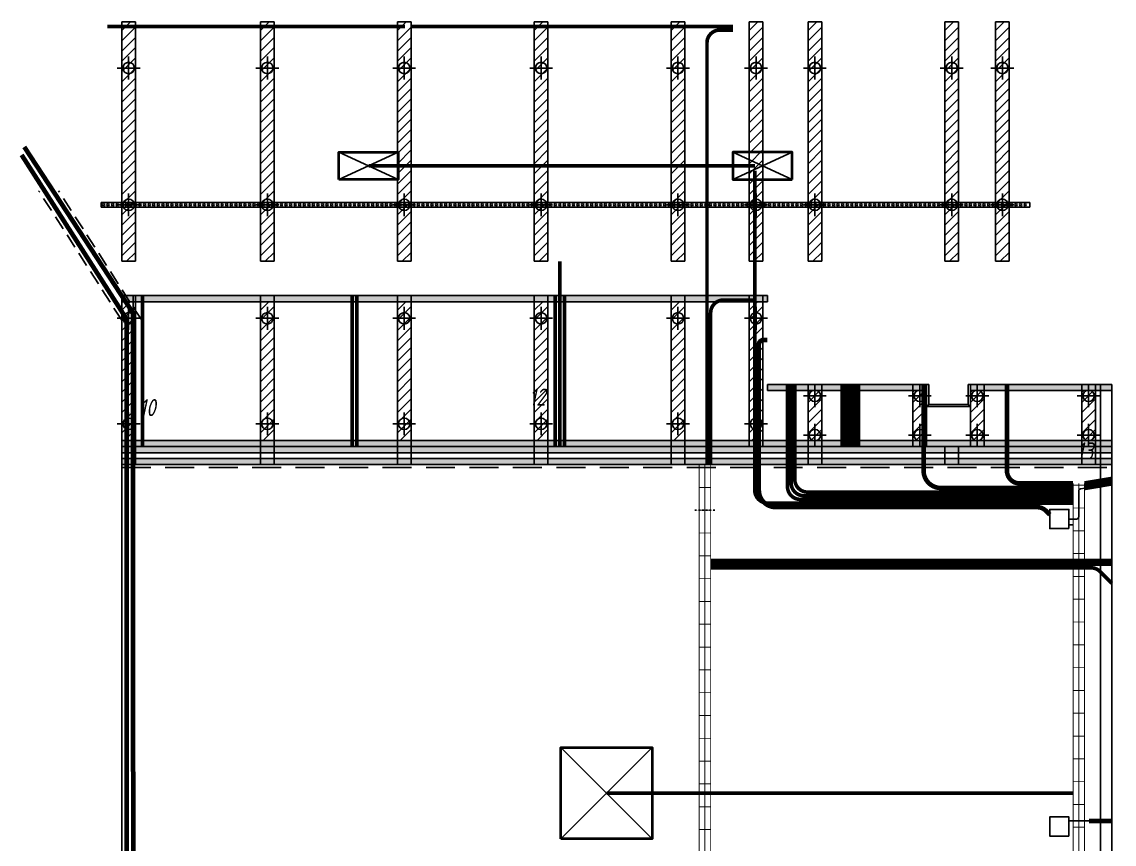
# Model space of a CAD drawing. Header units: millimetres. Extents: x -1962 to 15923, y 2405 to 25636.
# Drawn here: x 4013 to 8801, y 11224 to 14830 of the extents above; entities that cross this region are included whole.
import ezdxf
from ezdxf.enums import TextEntityAlignment as Align

# ---------------------------------------------------------------- set-up
doc = ezdxf.new("R2010")
doc.units = ezdxf.units.MM
doc.header["$PDMODE"] = 34
doc.header["$PDSIZE"] = 50
doc.linetypes.add('DASH2DOT', pattern=[31.75, 12.7, -6.35, 0, -6.35, 0, -6.35])
doc.linetypes.add('DASHED', pattern=[19.05, 12.7, -6.35])
for name, color, linetype in [('02 ЭОМ и СС', 7, 'Continuous'), ('021 ОВиК кондиционирование', 4, 'Continuous'), ('03 Потолочные конструкции', 5, 'Continuous'), ('04 Освещение', 3, 'Continuous'), ('05 Кабельные трассы', 7, 'Continuous'), ('10 Перегородки', 4, 'Continuous')]:
    doc.layers.add(name, color=color, linetype=linetype)
doc.styles.add('ГОСТ-ISOCPEUR', font='isocpeui.ttf', dxfattribs={"width": 0.8})

msp = doc.modelspace()

# ---------------------------------------------------------------- hatches: boundary and pattern name
at = {"layer": '03 Потолочные конструкции', "lineweight": -2}
h = msp.add_hatch(dxfattribs=at)
h.set_pattern_fill('ANSI31', color=256, scale=10, style=0)
h.set_pattern_definition([(45, (-3830, 5e-12), (-22.45064, 22.45064), [])])
h.paths.add_polyline_path([(4511.234, 14037.636), (4511.234, 14830.115), (4451.234, 14830.115), (4451.234, 14037.636)])
h.paths.add_polyline_path([(4511.234, 14017.636), (4511.234, 14037.636), (4451.234, 14037.636), (4451.234, 14017.636)])
h.paths.add_polyline_path([(4511.234, 13780.115), (4511.234, 14017.636), (4451.234, 14017.636), (4451.234, 13780.115)])
h.paths.add_polyline_path([(4496.234, 14027.636, -1), (4506.234, 14027.636, -1)], flags=0)
h.paths.add_polyline_path([(4476.234, 14027.636, -1), (4486.234, 14027.636, -1)], flags=0)
h.paths.add_polyline_path([(4456.234, 14027.636, -1), (4466.234, 14027.636, -1)], flags=0)
h.paths.add_polyline_path([(4466.234, 14027.636, 1), (4456.234, 14027.636, 1)], flags=16)
h.paths.add_polyline_path([(4486.234, 14027.636, 1), (4476.234, 14027.636, 1)], flags=16)
h.paths.add_polyline_path([(4506.234, 14027.636, 1), (4496.234, 14027.636, 1)], flags=16)
h = msp.add_hatch(dxfattribs=at)
h.set_pattern_fill('ANSI31', color=256, scale=10, style=0)
h.set_pattern_definition([(45, (-3222, 5e-12), (-22.45064, 22.45064), [])])
h.paths.add_polyline_path([(5119.234, 14037.636), (5119.234, 14830.115), (5059.234, 14830.115), (5059.234, 14037.636)])
h.paths.add_polyline_path([(5119.234, 14017.636), (5119.234, 14037.636), (5059.234, 14037.636), (5059.234, 14017.636)])
h.paths.add_polyline_path([(5119.234, 13780.115), (5119.234, 14017.636), (5059.234, 14017.636), (5059.234, 13780.115)])
h.paths.add_polyline_path([(5104.234, 14027.636, -1), (5114.234, 14027.636, -1)], flags=0)
h.paths.add_polyline_path([(5084.234, 14027.636, -1), (5094.234, 14027.636, -1)], flags=0)
h.paths.add_polyline_path([(5064.234, 14027.636, -1), (5074.234, 14027.636, -1)], flags=0)
h.paths.add_polyline_path([(5074.234, 14027.636, 1), (5064.234, 14027.636, 1)], flags=16)
h.paths.add_polyline_path([(5094.234, 14027.636, 1), (5084.234, 14027.636, 1)], flags=16)
h.paths.add_polyline_path([(5114.234, 14027.636, 1), (5104.234, 14027.636, 1)], flags=16)
h = msp.add_hatch(dxfattribs=at)
h.set_pattern_fill('ANSI31', color=256, scale=10, style=0)
h.set_pattern_definition([(45, (-2622, 5e-12), (-22.45064, 22.45064), [])])
h.paths.add_polyline_path([(5719.234, 14037.636), (5719.234, 14830.115), (5659.234, 14830.115), (5659.234, 14037.636)])
h.paths.add_polyline_path([(5719.234, 14017.636), (5719.234, 14037.636), (5659.234, 14037.636), (5659.234, 14017.636)])
h.paths.add_polyline_path([(5719.234, 13780.115), (5719.234, 14017.636), (5659.234, 14017.636), (5659.234, 13780.115)])
h.paths.add_polyline_path([(5704.234, 14027.636, -1), (5714.234, 14027.636, -1)], flags=0)
h.paths.add_polyline_path([(5684.234, 14027.636, -1), (5694.234, 14027.636, -1)], flags=0)
h.paths.add_polyline_path([(5664.234, 14027.636, -1), (5674.234, 14027.636, -1)], flags=0)
h.paths.add_polyline_path([(5674.234, 14027.636, 1), (5664.234, 14027.636, 1)], flags=16)
h.paths.add_polyline_path([(5694.234, 14027.636, 1), (5684.234, 14027.636, 1)], flags=16)
h.paths.add_polyline_path([(5714.234, 14027.636, 1), (5704.234, 14027.636, 1)], flags=16)
h = msp.add_hatch(dxfattribs=at)
h.set_pattern_fill('ANSI31', color=256, scale=10, style=0)
h.set_pattern_definition([(45, (-2022, 5e-12), (-22.45064, 22.45064), [])])
h.paths.add_polyline_path([(6319.234, 14037.636), (6319.234, 14830.115), (6259.234, 14830.115), (6259.234, 14037.636)])
h.paths.add_polyline_path([(6319.234, 14017.636), (6319.234, 14037.636), (6259.234, 14037.636), (6259.234, 14017.636)])
h.paths.add_polyline_path([(6319.234, 13780.115), (6319.234, 14017.636), (6259.234, 14017.636), (6259.234, 13780.115)])
h.paths.add_polyline_path([(6304.234, 14027.636, -1), (6314.234, 14027.636, -1)], flags=0)
h.paths.add_polyline_path([(6284.234, 14027.636, -1), (6294.234, 14027.636, -1)], flags=0)
h.paths.add_polyline_path([(6264.234, 14027.636, -1), (6274.234, 14027.636, -1)], flags=0)
h.paths.add_polyline_path([(6274.234, 14027.636, 1), (6264.234, 14027.636, 1)], flags=16)
h.paths.add_polyline_path([(6294.234, 14027.636, 1), (6284.234, 14027.636, 1)], flags=16)
h.paths.add_polyline_path([(6314.234, 14027.636, 1), (6304.234, 14027.636, 1)], flags=16)
h = msp.add_hatch(dxfattribs=at)
h.set_pattern_fill('ANSI31', color=256, scale=10, style=0)
h.set_pattern_definition([(45, (-1422, 5e-12), (-22.45064, 22.45064), [])])
h.paths.add_polyline_path([(6919.234, 14037.636), (6919.234, 14830.115), (6859.234, 14830.115), (6859.234, 14037.636)])
h.paths.add_polyline_path([(6919.234, 14017.636), (6919.234, 14037.636), (6859.234, 14037.636), (6859.234, 14017.636)])
h.paths.add_polyline_path([(6919.234, 13780.115), (6919.234, 14017.636), (6859.234, 14017.636), (6859.234, 13780.115)])
h.paths.add_polyline_path([(6904.234, 14027.636, -1), (6914.234, 14027.636, -1)], flags=0)
h.paths.add_polyline_path([(6884.234, 14027.636, -1), (6894.234, 14027.636, -1)], flags=0)
h.paths.add_polyline_path([(6864.234, 14027.636, -1), (6874.234, 14027.636, -1)], flags=0)
h.paths.add_polyline_path([(6874.234, 14027.636, 1), (6864.234, 14027.636, 1)], flags=16)
h.paths.add_polyline_path([(6894.234, 14027.636, 1), (6884.234, 14027.636, 1)], flags=16)
h.paths.add_polyline_path([(6914.234, 14027.636, 1), (6904.234, 14027.636, 1)], flags=16)
h = msp.add_hatch(dxfattribs=at)
h.set_pattern_fill('ANSI31', color=256, scale=10, style=0)
h.set_pattern_definition([(45, (-1080, 0), (-22.45064, 22.45064), [])])
h.paths.add_polyline_path([(7261.234, 14037.636), (7261.234, 14830.115), (7201.234, 14830.115), (7201.234, 14037.636)])
h.paths.add_polyline_path([(7261.234, 14017.636), (7261.234, 14037.636), (7201.234, 14037.636), (7201.234, 14017.636)])
h.paths.add_polyline_path([(7261.234, 13780.115), (7261.234, 14017.636), (7201.234, 14017.636), (7201.234, 13780.115)])
h.paths.add_polyline_path([(7246.234, 14027.636, -1), (7256.234, 14027.636, -1)], flags=0)
h.paths.add_polyline_path([(7226.234, 14027.636, -1), (7236.234, 14027.636, -1)], flags=0)
h.paths.add_polyline_path([(7206.234, 14027.636, -1), (7216.234, 14027.636, -1)], flags=0)
h.paths.add_polyline_path([(7216.234, 14027.636, 1), (7206.234, 14027.636, 1)], flags=16)
h.paths.add_polyline_path([(7236.234, 14027.636, 1), (7226.234, 14027.636, 1)], flags=16)
h.paths.add_polyline_path([(7256.234, 14027.636, 1), (7246.234, 14027.636, 1)], flags=16)
h = msp.add_hatch(dxfattribs=at)
h.set_pattern_fill('ANSI31', color=256, scale=10, style=0)
h.set_pattern_definition([(45, (-822, 0), (-22.45064, 22.45064), [])])
h.paths.add_polyline_path([(7519.234, 14037.636), (7519.234, 14830.115), (7459.234, 14830.115), (7459.234, 14037.636)])
h.paths.add_polyline_path([(7519.234, 14017.636), (7519.234, 14037.636), (7459.234, 14037.636), (7459.234, 14017.636)])
h.paths.add_polyline_path([(7519.234, 13780.115), (7519.234, 14017.636), (7459.234, 14017.636), (7459.234, 13780.115)])
h.paths.add_polyline_path([(7504.234, 14027.636, -1), (7514.234, 14027.636, -1)], flags=0)
h.paths.add_polyline_path([(7484.234, 14027.636, -1), (7494.234, 14027.636, -1)], flags=0)
h.paths.add_polyline_path([(7464.234, 14027.636, -1), (7474.234, 14027.636, -1)], flags=0)
h.paths.add_polyline_path([(7474.234, 14027.636, 1), (7464.234, 14027.636, 1)], flags=16)
h.paths.add_polyline_path([(7494.234, 14027.636, 1), (7484.234, 14027.636, 1)], flags=16)
h.paths.add_polyline_path([(7514.234, 14027.636, 1), (7504.234, 14027.636, 1)], flags=16)
h = msp.add_hatch(dxfattribs=at)
h.set_pattern_fill('ANSI31', color=256, scale=10, style=0)
h.set_pattern_definition([(45, (-222, 0), (-22.45064, 22.45064), [])])
h.paths.add_polyline_path([(8119.234, 14037.636), (8119.234, 14830.115), (8059.234, 14830.115), (8059.234, 14037.636)])
h.paths.add_polyline_path([(8119.234, 14017.636), (8119.234, 14037.636), (8059.234, 14037.636), (8059.234, 14017.636)])
h.paths.add_polyline_path([(8119.234, 13780.115), (8119.234, 14017.636), (8059.234, 14017.636), (8059.234, 13780.115)])
h.paths.add_polyline_path([(8104.234, 14027.636, -1), (8114.234, 14027.636, -1)], flags=0)
h.paths.add_polyline_path([(8084.234, 14027.636, -1), (8094.234, 14027.636, -1)], flags=0)
h.paths.add_polyline_path([(8064.234, 14027.636, -1), (8074.234, 14027.636, -1)], flags=0)
h.paths.add_polyline_path([(8074.234, 14027.636, 1), (8064.234, 14027.636, 1)], flags=16)
h.paths.add_polyline_path([(8094.234, 14027.636, 1), (8084.234, 14027.636, 1)], flags=16)
h.paths.add_polyline_path([(8114.234, 14027.636, 1), (8104.234, 14027.636, 1)], flags=16)
h = msp.add_hatch(dxfattribs=at)
h.set_pattern_fill('ANSI31', color=256, scale=10, style=0)
h.paths.add_polyline_path([(8341.234, 14037.636), (8341.234, 14830.115), (8281.234, 14830.115), (8281.234, 14037.636)])
h.paths.add_polyline_path([(8341.234, 14017.636), (8341.234, 14037.636), (8281.234, 14037.636), (8281.234, 14017.636)])
h.paths.add_polyline_path([(8341.234, 13780.115), (8341.234, 14017.636), (8281.234, 14017.636), (8281.234, 13780.115)])
h.paths.add_polyline_path([(8326.234, 14027.636, -1), (8336.234, 14027.636, -1)], flags=0)
h.paths.add_polyline_path([(8306.234, 14027.636, -1), (8316.234, 14027.636, -1)], flags=0)
h.paths.add_polyline_path([(8286.234, 14027.636, -1), (8296.234, 14027.636, -1)], flags=0)
h.paths.add_polyline_path([(8296.234, 14027.636, 1), (8286.234, 14027.636, 1)], flags=16)
h.paths.add_polyline_path([(8316.234, 14027.636, 1), (8306.234, 14027.636, 1)], flags=16)
h.paths.add_polyline_path([(8336.234, 14027.636, 1), (8326.234, 14027.636, 1)], flags=16)
h = msp.add_hatch(color=9, dxfattribs=at)
h.paths.add_polyline_path([(4511.234, 13603.115), (4511.234, 13630.115), (4451.234, 13630.115), (4451.234, 13603.115)])
h.paths.add_polyline_path([(5059.234, 13603.115), (5059.234, 13630.115), (4511.234, 13630.115), (4511.234, 13603.115)])
h.paths.add_polyline_path([(5119.234, 13603.115), (5119.234, 13630.115), (5059.234, 13630.115), (5059.234, 13603.115)])
h.paths.add_polyline_path([(5659.234, 13603.115), (5659.234, 13630.115), (5119.234, 13630.115), (5119.234, 13603.115)])
h.paths.add_polyline_path([(5719.234, 13603.115), (5719.234, 13630.115), (5659.234, 13630.115), (5659.234, 13603.115)])
h.paths.add_polyline_path([(6259.234, 13603.115), (6259.234, 13630.115), (5719.234, 13630.115), (5719.234, 13603.115)])
h.paths.add_polyline_path([(6319.234, 13603.115), (6319.234, 13630.115), (6259.234, 13630.115), (6259.234, 13603.115)])
h.paths.add_polyline_path([(6859.234, 13603.115), (6859.234, 13630.115), (6319.234, 13630.115), (6319.234, 13603.115)])
h.paths.add_polyline_path([(6919.234, 13603.115), (6919.234, 13630.115), (6859.234, 13630.115), (6859.234, 13603.115)])
h.paths.add_polyline_path([(7201.234, 13603.115), (7201.234, 13630.115), (6919.234, 13630.115), (6919.234, 13603.115)])
h.paths.add_polyline_path([(7261.234, 13603.115), (7261.234, 13630.115), (7201.234, 13630.115), (7201.234, 13603.115)])
h.paths.add_polyline_path([(7281.234, 13603.115), (7281.234, 13630.115), (7261.234, 13630.115), (7261.234, 13603.115)])
h = msp.add_hatch(dxfattribs=at)
h.set_pattern_fill('ANSI31', color=256, scale=10, style=0)
h.paths.add_polyline_path([(4511.234, 12994.615), (4511.234, 13603.115), (4451.234, 13603.115), (4451.234, 12994.615)])
h = msp.add_hatch(dxfattribs=at)
h.set_pattern_fill('ANSI31', color=256, scale=10, style=0)
h.set_pattern_definition([(45, (608, 0), (-22.45064, 22.45064), [])])
h.paths.add_polyline_path([(5119.234, 12994.615), (5119.234, 13603.115), (5059.234, 13603.115), (5059.234, 12994.615)])
h = msp.add_hatch(dxfattribs=at)
h.set_pattern_fill('ANSI31', color=256, scale=10, style=0)
h.set_pattern_definition([(45, (1208, 0), (-22.45064, 22.45064), [])])
h.paths.add_polyline_path([(5719.234, 12994.615), (5719.234, 13603.115), (5659.234, 13603.115), (5659.234, 12994.615)])
h = msp.add_hatch(dxfattribs=at)
h.set_pattern_fill('ANSI31', color=256, scale=10, style=0)
h.set_pattern_definition([(45, (1808, 0), (-22.45064, 22.45064), [])])
h.paths.add_polyline_path([(6319.234, 12994.615), (6319.234, 13603.115), (6259.234, 13603.115), (6259.234, 12994.615)])
h = msp.add_hatch(dxfattribs=at)
h.set_pattern_fill('ANSI31', color=256, scale=10, style=0)
h.set_pattern_definition([(45, (2408, 0), (-22.45064, 22.45064), [])])
h.paths.add_polyline_path([(6919.234, 12994.615), (6919.234, 13603.115), (6859.234, 13603.115), (6859.234, 12994.615)])
h = msp.add_hatch(dxfattribs=at)
h.set_pattern_fill('ANSI31', color=256, scale=10, style=0)
h.set_pattern_definition([(45, (2750, -5e-12), (-22.45064, 22.45064), [])])
h.paths.add_polyline_path([(7261.234, 12994.615), (7261.234, 13603.115), (7201.234, 13603.115), (7201.234, 12994.615)])
h = msp.add_hatch(color=9, dxfattribs=at)
h.paths.add_polyline_path([(7459.234, 13213.115), (7459.234, 13240.115), (7281.234, 13240.115), (7281.234, 13213.115)])
h.paths.add_polyline_path([(7519.234, 13213.115), (7519.234, 13240.115), (7459.234, 13240.115), (7459.234, 13213.115)])
h.paths.add_polyline_path([(7919.238, 13213.115), (7919.238, 13240.115), (7519.234, 13240.115), (7519.234, 13213.115)])
h.paths.add_polyline_path([(7979.238, 13213.115), (7979.238, 13240.115), (7919.238, 13240.115), (7919.238, 13213.115)])
h.paths.add_polyline_path([(8231.231, 13213.115), (8231.231, 13240.115), (8171.231, 13240.115), (8171.231, 13213.115)])
h.paths.add_polyline_path([(8659.234, 13213.115), (8659.234, 13240.115), (8231.231, 13240.115), (8231.231, 13213.115)])
h.paths.add_polyline_path([(8719.234, 13213.115), (8719.234, 13240.115), (8659.234, 13240.115), (8659.234, 13213.115)])
h.paths.add_polyline_path([(8791.234, 13213.115), (8791.234, 13240.115), (8719.234, 13240.115), (8719.234, 13213.115)])
h = msp.add_hatch(dxfattribs=at)
h.set_pattern_fill('ANSI31', color=256, scale=10, style=0)
h.paths.add_polyline_path([(7519.234, 12994.615), (7519.234, 13213.115), (7459.234, 13213.115), (7459.234, 12994.615)])
h = msp.add_hatch(dxfattribs=at)
h.set_pattern_fill('ANSI31', color=256, scale=10, style=0)
h.set_pattern_definition([(45, (460.003, 0), (-22.45064, 22.45064), [])])
h.paths.add_polyline_path([(7979.238, 12994.615), (7979.238, 13213.115), (7919.238, 13213.115), (7919.238, 12994.615)])
h = msp.add_hatch(dxfattribs=at)
h.set_pattern_fill('ANSI31', color=256, scale=10, style=0)
h.set_pattern_definition([(45, (711.997, 0), (-22.45064, 22.45064), [])])
h.paths.add_polyline_path([(8231.231, 12994.615), (8231.231, 13213.115), (8171.231, 13213.115), (8171.231, 12994.615)])
h = msp.add_hatch(dxfattribs=at)
h.set_pattern_fill('ANSI31', color=256, scale=10, style=0)
h.set_pattern_definition([(45, (1200, 0), (-22.45064, 22.45064), [])])
h.paths.add_polyline_path([(8719.234, 12994.615), (8719.234, 13213.115), (8659.234, 13213.115), (8659.234, 12994.615)])
h = msp.add_hatch(color=9, dxfattribs=at)
h.paths.add_polyline_path([(4511.234, 12967.615), (4511.234, 12994.615), (4451.234, 12994.615), (4451.234, 12967.615)])
h.paths.add_polyline_path([(5059.234, 12967.615), (5059.234, 12994.615), (4511.234, 12994.615), (4511.234, 12967.615)])
h.paths.add_polyline_path([(5119.234, 12967.615), (5119.234, 12994.615), (5059.234, 12994.615), (5059.234, 12967.615)])
h.paths.add_polyline_path([(5659.234, 12967.615), (5659.234, 12994.615), (5119.234, 12994.615), (5119.234, 12967.615)])
h.paths.add_polyline_path([(5719.234, 12967.615), (5719.234, 12994.615), (5659.234, 12994.615), (5659.234, 12967.615)])
h.paths.add_polyline_path([(6259.234, 12967.615), (6259.234, 12994.615), (5719.234, 12994.615), (5719.234, 12967.615)])
h.paths.add_polyline_path([(6319.234, 12967.615), (6319.234, 12994.615), (6259.234, 12994.615), (6259.234, 12967.615)])
h.paths.add_polyline_path([(6859.234, 12967.615), (6859.234, 12994.615), (6319.234, 12994.615), (6319.234, 12967.615)])
h.paths.add_polyline_path([(6919.234, 12967.615), (6919.234, 12994.615), (6859.234, 12994.615), (6859.234, 12967.615)])
h.paths.add_polyline_path([(7201.234, 12967.615), (7201.234, 12994.615), (6919.234, 12994.615), (6919.234, 12967.615)])
h.paths.add_polyline_path([(7261.234, 12967.615), (7261.234, 12994.615), (7201.234, 12994.615), (7201.234, 12967.615)])
h.paths.add_polyline_path([(7459.234, 12967.615), (7459.234, 12994.615), (7261.234, 12994.615), (7261.234, 12967.615)])
h.paths.add_polyline_path([(7519.234, 12967.615), (7519.234, 12994.615), (7459.234, 12994.615), (7459.234, 12967.615)])
h.paths.add_polyline_path([(7919.238, 12967.615), (7919.238, 12994.615), (7519.234, 12994.615), (7519.234, 12967.615)])
h.paths.add_polyline_path([(7979.238, 12967.615), (7979.238, 12994.615), (7919.238, 12994.615), (7919.238, 12967.615)])
h.paths.add_polyline_path([(8171.231, 12967.615), (8171.231, 12994.615), (7979.238, 12994.615), (7979.238, 12967.615)])
h.paths.add_polyline_path([(8231.231, 12967.615), (8231.231, 12994.615), (8171.231, 12994.615), (8171.231, 12967.615)])
h.paths.add_polyline_path([(8659.234, 12967.615), (8659.234, 12994.615), (8231.231, 12994.615), (8231.231, 12967.615)])
h.paths.add_polyline_path([(8719.234, 12967.615), (8719.234, 12994.615), (8659.234, 12994.615), (8659.234, 12967.615)])
h.paths.add_polyline_path([(8791.234, 12967.615), (8791.234, 12994.615), (8719.234, 12994.615), (8719.234, 12967.615)])
for color, points in [(252, [(4451.234, 12967.615), (4451.234, 12940.615), (4511.234, 12940.615), (4511.234, 12967.615)]), (9, [(5059.234, 12940.615), (5059.234, 12967.615), (4511.234, 12967.615), (4511.234, 12940.615)]), (252, [(5059.234, 12967.615), (5059.234, 12940.615), (5119.234, 12940.615), (5119.234, 12967.615)]), (9, [(5659.234, 12940.615), (5659.234, 12967.615), (5119.234, 12967.615), (5119.234, 12940.615)]), (252, [(5659.234, 12967.615), (5659.234, 12940.615), (5719.234, 12940.615), (5719.234, 12967.615)]), (9, [(6259.234, 12940.615), (6259.234, 12967.615), (5719.234, 12967.615), (5719.234, 12940.615)]), (252, [(6259.234, 12967.615), (6259.234, 12940.615), (6319.234, 12940.615), (6319.234, 12967.615)]), (9, [(6859.234, 12940.615), (6859.234, 12967.615), (6319.234, 12967.615), (6319.234, 12940.615)]), (252, [(6859.234, 12967.615), (6859.234, 12940.615), (6919.234, 12940.615), (6919.234, 12967.615)]), (9, [(7459.234, 12940.615), (7459.234, 12967.615), (6919.234, 12967.615), (6919.234, 12940.615)]), (252, [(7459.234, 12967.615), (7459.234, 12940.615), (7519.234, 12940.615), (7519.234, 12967.615)]), (9, [(8059.234, 12940.615), (8059.234, 12967.615), (7519.234, 12967.615), (7519.234, 12940.615)]), (252, [(8059.234, 12967.615), (8059.234, 12940.615), (8119.234, 12940.615), (8119.234, 12967.615)]), (9, [(8659.234, 12940.615), (8659.234, 12967.615), (8119.234, 12967.615), (8119.234, 12940.615)]), (252, [(8659.234, 12967.615), (8659.234, 12940.615), (8719.234, 12940.615), (8719.234, 12967.615)]), (9, [(8791.234, 12940.615), (8791.234, 12967.615), (8719.234, 12967.615), (8719.234, 12940.615)]), (252, [(4451.234, 12915.615), (4451.234, 12888.615), (4511.234, 12888.615), (4511.234, 12915.615)]), (9, [(5059.234, 12888.615), (5059.234, 12915.615), (4511.234, 12915.615), (4511.234, 12888.615)]), (252, [(5059.234, 12915.615), (5059.234, 12888.615), (5119.234, 12888.615), (5119.234, 12915.615)]), (9, [(5659.234, 12888.615), (5659.234, 12915.615), (5119.234, 12915.615), (5119.234, 12888.615)]), (252, [(5659.234, 12915.615), (5659.234, 12888.615), (5719.234, 12888.615), (5719.234, 12915.615)]), (9, [(6259.234, 12888.615), (6259.234, 12915.615), (5719.234, 12915.615), (5719.234, 12888.615)]), (252, [(6259.234, 12915.615), (6259.234, 12888.615), (6319.234, 12888.615), (6319.234, 12915.615)]), (9, [(6859.234, 12888.615), (6859.234, 12915.615), (6319.234, 12915.615), (6319.234, 12888.615)]), (252, [(6859.234, 12915.615), (6859.234, 12888.615), (6919.234, 12888.615), (6919.234, 12915.615)]), (9, [(7459.234, 12888.615), (7459.234, 12915.615), (6919.234, 12915.615), (6919.234, 12888.615)]), (252, [(7459.234, 12915.615), (7459.234, 12888.615), (7519.234, 12888.615), (7519.234, 12915.615)]), (9, [(8059.234, 12888.615), (8059.234, 12915.615), (7519.234, 12915.615), (7519.234, 12888.615)]), (252, [(8059.234, 12915.615), (8059.234, 12888.615), (8119.234, 12888.615), (8119.234, 12915.615)]), (9, [(8659.234, 12888.615), (8659.234, 12915.615), (8119.234, 12915.615), (8119.234, 12888.615)]), (252, [(8659.234, 12915.615), (8659.234, 12888.615), (8719.234, 12888.615), (8719.234, 12915.615)]), (9, [(8791.234, 12888.615), (8791.234, 12915.615), (8719.234, 12915.615), (8719.234, 12888.615)])]:
    msp.add_hatch(color=color, dxfattribs=at).paths.add_polyline_path(points)

# ---------------------------------------------------------------- linework, layer by layer
at = {"layer": '02 ЭОМ и СС', "color": 1}
for p, q in [((8603.234, 12624.041), (8621.234, 12624.041)), ((8691.234, 11326.115), (8603.234, 11326.115))]:
    msp.add_line(p, q, dxfattribs=at)
at = {"layer": '02 ЭОМ и СС', "color": 7}
for points, const_width in [([(5692.641, 14810.115), (4387.3, 14810.115)], 16), ([(7130.769, 14810.115), (5719.234, 14810.115)], 16), ([(4541.234, 13630.115), (4541.234, 12967.615)], 16), ([(5481.234, 13630.115), (5481.234, 12967.615)], 16), ([(6351.234, 13630.115), (6351.234, 12967.615)], 16), ([(6391.234, 13630.115), (6391.234, 12967.615)], 16), ([(7647.234, 13240.115), (7647.234, 12967.615)], 20), ([(7681.234, 13240.115), (7681.234, 12967.615)], 16)]:
    msp.add_lwpolyline(points, dxfattribs=dict(at, const_width=const_width))
at = {"layer": '02 ЭОМ и СС', "color": 253, "const_width": 16}
msp.add_lwpolyline([(7016.4, 12888.615), (7016.4, 14738.115, -0.41421356), (7072.4, 14794.115), (7130.769, 14794.115)], format="xyb", dxfattribs=at)
at = {"layer": '02 ЭОМ и СС', "color": 111, "const_width": 16}
msp.add_lwpolyline([(7227.331, 14199.033), (5533.065, 14199.033)], dxfattribs=at)
at = {"layer": '02 ЭОМ и СС', "color": 111}
for points in [[(8621.234, 12720.115, 16, 16, 0), (7281.785, 12720.115, 16, 16, -0.41421356), (7225.785, 12776.115, 16, 16, 0), (7225.785, 14176.921, 16, 16, 0)], [(8621.234, 12752.115, 16, 16, 0), (7441.234, 12752.115, 16, 16, -0.41421356), (7385.234, 12808.115, 16, 16, 0), (7385.234, 13240.115, 16, 16, 0)]]:
    msp.add_lwpolyline(points, format="xyseb", dxfattribs=at)
at = {"layer": '02 ЭОМ и СС', "color": 253, "const_width": 16}
for points in [[(6371.234, 13780.115), (6371.234, 12967.615)], [(5461.234, 13630.115), (5461.234, 12967.615)], [(7629.234, 13240.115), (7629.234, 12967.615)], [(7665.234, 13240.115), (7665.234, 12967.615)]]:
    msp.add_lwpolyline(points, dxfattribs=at)
at = {"layer": '02 ЭОМ и СС', "color": 7, "const_width": 16}
msp.add_lwpolyline([(7032.4, 12888.615), (7032.4, 13554.115, -0.41421356), (7088.4, 13610.115), (7231.234, 13610.115)], format="xyb", dxfattribs=at)
at = {"layer": '02 ЭОМ и СС', "color": 1}
for points in [[(8519.234, 12669.151, 20, 20, 0), (8502.673, 12685.713, 20, 20, 0.19891237), (8463.075, 12702.115, 20, 20, 0), (7317.785, 12702.115, 20, 20, -0.41421356), (7243.785, 12776.115, 20, 20, 0), (7243.785, 13415.115, 20, 20, -0.41421356), (7263.785, 13435.115, 20, 20, 0), (7281.234, 13435.115, 20, 20, 0)], [(7965.734, 13240.115, 20, 20, 0), (7965.734, 12862.115, 20, 20, 0.41421356), (8041.734, 12786.115, 20, 20, 0), (8621.234, 12786.115, 20, 20, 0)]]:
    msp.add_lwpolyline(points, format="xyseb", dxfattribs=at)
at = {"layer": '02 ЭОМ и СС', "color": 3}
for points in [[(7369.234, 13240.115, 16, 16, 0), (7369.234, 12792.115, 16, 16, 0.41421356), (7425.234, 12736.115, 16, 16, 0), (8621.234, 12736.115, 16, 16, 0)], [(8621.234, 12768.115, 16, 16, 0), (7457.234, 12768.115, 16, 16, -0.41421356), (7401.234, 12824.115, 16, 16, 0), (7401.234, 13240.115, 16, 16, 0)]]:
    msp.add_lwpolyline(points, format="xyseb", dxfattribs=at)
at = {"layer": '02 ЭОМ и СС', "color": 5, "const_width": 20}
msp.add_lwpolyline([(7611.234, 13240.115), (7611.234, 12967.615)], dxfattribs=at)
at = {"layer": '02 ЭОМ и СС', "color": 5}
msp.add_lwpolyline([(8331.234, 13240.115, 20, 20, 0), (8331.234, 12862.115, 20, 20, 0.41421356), (8387.234, 12806.115, 20, 20, 0), (8621.234, 12806.115, 20, 20, 0)], format="xyseb", dxfattribs=at)
at = {"layer": '02 ЭОМ и СС', "color": 1, "const_width": 20}
for points in [[(8671.234, 12806.115), (8791.234, 12826.115)], [(8791.234, 11326.115), (8691.234, 11326.115)]]:
    msp.add_lwpolyline(points, dxfattribs=at)
at = {"layer": '02 ЭОМ и СС', "color": 40}
msp.add_lwpolyline([(8603.234, 12650.115), (8636.234, 12650.115, 0.41421356), (8646.234, 12660.115), (8646.234, 12773.154, -0.36597751), (8654.568, 12783.014), (8671.234, 12785.832)], format="xyb", dxfattribs=at)
at = {"layer": '02 ЭОМ и СС', "color": 40, "const_width": 20}
msp.add_lwpolyline([(8671.234, 12785.832), (8791.234, 12806.115)], dxfattribs=at)
at = {"layer": '02 ЭОМ и СС', "lineweight": -2}
for points in [[(8603.234, 12608.115), (8519.234, 12608.115), (8519.234, 12692.115), (8603.234, 12692.115)], [(8603.234, 11260.128), (8519.234, 11260.128), (8519.234, 11344.128), (8603.234, 11344.128)]]:
    msp.add_lwpolyline(points, close=True, dxfattribs=at)
at = {"layer": '02 ЭОМ и СС', "color": 6, "const_width": 16}
for points in [[(8791.234, 12468.111), (7032.4, 12468.111)], [(8791.234, 12452.111), (7032.4, 12452.111)]]:
    msp.add_lwpolyline(points, dxfattribs=at)
at = {"layer": '02 ЭОМ и СС', "color": 7}
msp.add_lwpolyline([(8791.234, 12368.115, 16, 16, 0), (8739.64, 12419.709, 16, 16, 0.19891237), (8700.042, 12436.111, 16, 16, 0), (7032.4, 12436.111, 16, 16, 0)], format="xyseb", dxfattribs=at)
at = {"layer": '02 ЭОМ и СС', "color": 3, "const_width": 16}
msp.add_lwpolyline([(6576.265, 11448.446), (8621.234, 11448.446)], dxfattribs=at)
at = {"layer": '021 ОВиК кондиционирование', "color": 1, "lineweight": 70}
msp.add_line((4471.234, 13527.879), (4012.993, 14245.895), dxfattribs=at)
at = {"layer": '021 ОВиК кондиционирование', "color": 1, "linetype": 'DASHED', "ltscale": 5}
for p, q in [((4451.234, 13521.373), (4086.69, 14089.798)), ((4538.353, 13521.373), (4173.808, 14089.798))]:
    msp.add_line(p, q, dxfattribs=at)
at = {"layer": '021 ОВиК кондиционирование', "color": 5, "lineweight": 70}
msp.add_lwpolyline([(4935.571, 9370.115), (4892.165, 9448.811), (4502.16, 9531.578), (4501.234, 13552.324), (4025.255, 14281.232)], dxfattribs=at)
at = {"layer": '021 ОВиК кондиционирование', "color": 1, "lineweight": 70}
msp.add_lwpolyline([(4471.234, 13527.879), (4471.234, 13085.42), (4471.234, 9454.115, 0.41421356), (4513.234, 9412.115), (4862.969, 9412.115, -0.39711979), (4913.355, 9370.115, -0.41421356)], format="xyb", dxfattribs=at)
at = {"layer": '03 Потолочные конструкции', "lineweight": -2}
for p, q in [((4451.234, 13780.115), (4451.234, 14830.115)), ((4451.234, 14830.115), (4511.234, 14830.115)), ((4511.234, 13780.115), (4511.234, 14830.115)), ((5059.234, 13780.115), (5059.234, 14830.115)), ((5059.234, 14830.115), (5119.234, 14830.115)), ((5119.234, 13780.115), (5119.234, 14830.115)), ((5659.234, 13780.115), (5659.234, 14830.115)), ((5659.234, 14830.115), (5719.234, 14830.115)), ((5719.234, 13780.115), (5719.234, 14830.115)), ((6259.234, 13780.115), (6259.234, 14830.115)), ((6259.234, 14830.115), (6319.234, 14830.115)), ((6319.234, 13780.115), (6319.234, 14830.115)), ((6859.234, 13780.115), (6859.234, 14830.115)), ((6859.234, 14830.115), (6919.234, 14830.115)), ((6919.234, 13780.115), (6919.234, 14830.115)), ((7201.234, 13780.115), (7201.234, 14830.115)), ((7201.234, 14830.115), (7261.234, 14830.115)), ((7261.234, 13780.115), (7261.234, 14830.115)), ((7459.234, 13780.115), (7459.234, 14830.115)), ((7459.234, 14830.115), (7519.234, 14830.115)), ((7519.234, 13780.115), (7519.234, 14830.115)), ((8059.234, 13780.115), (8059.234, 14830.115)), ((8059.234, 14830.115), (8119.234, 14830.115)), ((8119.234, 13780.115), (8119.234, 14830.115)), ((8281.234, 13780.115), (8281.234, 14830.115)), ((8341.234, 14830.115), (8281.234, 14830.115)), ((8341.234, 13780.115), (8341.234, 14830.115)), ((4451.234, 13780.115), (4511.234, 13780.115)), ((5059.234, 13780.115), (5119.234, 13780.115)), ((5659.234, 13780.115), (5719.234, 13780.115)), ((6259.234, 13780.115), (6319.234, 13780.115)), ((6859.234, 13780.115), (6919.234, 13780.115)), ((7201.234, 13780.115), (7261.234, 13780.115)), ((7459.234, 13780.115), (7519.234, 13780.115)), ((8059.234, 13780.115), (8119.234, 13780.115)), ((8341.234, 13780.115), (8281.234, 13780.115)), ((4511.234, 13630.115), (4451.234, 13630.115)), ((4451.234, 13630.115), (7281.234, 13630.115)), ((4451.234, 13603.115), (7281.234, 13603.115)), ((4511.234, 13630.115), (4511.234, 12967.615)), ((5059.234, 13630.115), (5059.234, 12967.615)), ((5119.234, 13630.115), (5059.234, 13630.115)), ((5119.234, 13630.115), (5119.234, 12967.615)), ((5659.234, 13630.115), (5659.234, 12967.615)), ((5719.234, 13630.115), (5659.234, 13630.115)), ((5719.234, 13630.115), (5719.234, 12967.615)), ((6259.234, 13630.115), (6259.234, 12967.615)), ((6319.234, 13630.115), (6259.234, 13630.115)), ((6319.234, 13630.115), (6319.234, 12967.615)), ((6859.234, 13630.115), (6859.234, 12967.615)), ((6919.234, 13630.115), (6859.234, 13630.115)), ((6919.234, 13630.115), (6919.234, 12967.615)), ((7201.234, 13630.115), (7201.234, 12967.615)), ((7261.234, 13630.115), (7201.234, 13630.115)), ((7261.234, 13630.115), (7261.234, 12967.615)), ((7281.234, 13630.115), (7281.234, 13603.115)), ((7281.234, 13240.115), (7979.238, 13240.115)), ((7281.234, 13240.115), (7281.234, 13213.115)), ((7459.234, 13240.115), (7459.234, 12967.615)), ((7519.234, 13240.115), (7459.234, 13240.115)), ((7519.234, 13240.115), (7519.234, 12967.615)), ((7919.238, 13240.115), (7919.238, 12967.615)), ((7988.738, 13240.115), (7919.238, 13240.115)), ((7979.238, 13240.115), (7979.238, 12967.615)), ((8161.731, 13240.115), (8231.231, 13240.115)), ((8171.231, 13240.115), (8171.231, 12967.615)), ((8171.231, 13240.115), (8791.234, 13240.115)), ((8231.231, 13240.115), (8231.231, 12967.615)), ((8659.234, 13240.115), (8659.234, 12967.615)), ((8719.234, 13240.115), (8659.234, 13240.115)), ((8719.234, 13240.115), (8719.234, 12967.615)), ((8791.234, 13240.115), (8791.234, 13213.115)), ((7281.234, 13213.115), (7979.238, 13213.115)), ((8171.231, 13213.115), (8791.234, 13213.115)), ((7979.238, 13143.115), (7988.738, 13152.615)), ((8171.231, 13143.115), (7979.238, 13143.115)), ((8161.731, 13152.615), (8171.231, 13143.115)), ((4451.234, 12994.615), (8791.234, 12994.615)), ((4451.234, 12967.615), (4451.234, 12888.615)), ((4451.234, 12967.615), (8791.234, 12967.615)), ((8791.234, 12940.615), (4451.234, 12940.615)), ((4511.234, 12967.615), (4511.234, 12888.615)), ((5059.234, 12967.615), (5059.234, 12888.615)), ((5119.234, 12967.615), (5119.234, 12888.615)), ((5659.234, 12967.615), (5659.234, 12888.615)), ((5719.234, 12967.615), (5719.234, 12888.615)), ((6259.234, 12967.615), (6259.234, 12888.615)), ((6319.234, 12967.615), (6319.234, 12888.615)), ((6859.234, 12967.615), (6859.234, 12888.615)), ((6919.234, 12967.615), (6919.234, 12888.615)), ((7459.234, 12967.615), (7459.234, 12888.615)), ((7519.234, 12967.615), (7519.234, 12888.615)), ((8059.234, 12967.615), (8059.234, 12888.615)), ((8119.234, 12967.615), (8119.234, 12888.615)), ((8659.234, 12967.615), (8659.234, 12888.615)), ((8719.234, 12967.615), (8719.234, 12888.615)), ((8791.234, 12915.615), (4451.234, 12915.615)), ((4451.234, 12888.615), (8791.234, 12888.615))]:
    msp.add_line(p, q, dxfattribs=at)
at = {"layer": '03 Потолочные конструкции', "ltscale": 10}
for p, q in [((4451.234, 13630.115), (4451.234, 12888.615)), ((8791.234, 12994.615), (8791.234, 12888.615))]:
    msp.add_line(p, q, dxfattribs=at)
at = {"layer": '03 Потолочные конструкции', "linetype": 'DASHED', "ltscale": 10}
msp.add_line((4451.234, 12876.115), (8791.234, 12876.115), dxfattribs=at)
at = {"layer": '03 Потолочные конструкции', "lineweight": -2}
for points in [[(4361.234, 14037.636), (8431.234, 14037.636), (8431.234, 14017.636), (4361.234, 14017.636)], [(4451.234, 12967.615), (4451.234, 12940.615), (4511.234, 12940.615), (4511.234, 12967.615)], [(5059.234, 12967.615), (5059.234, 12940.615), (5119.234, 12940.615), (5119.234, 12967.615)], [(5659.234, 12967.615), (5659.234, 12940.615), (5719.234, 12940.615), (5719.234, 12967.615)], [(6259.234, 12967.615), (6259.234, 12940.615), (6319.234, 12940.615), (6319.234, 12967.615)], [(6859.234, 12967.615), (6859.234, 12940.615), (6919.234, 12940.615), (6919.234, 12967.615)], [(7459.234, 12967.615), (7459.234, 12940.615), (7519.234, 12940.615), (7519.234, 12967.615)], [(8059.234, 12967.615), (8059.234, 12940.615), (8119.234, 12940.615), (8119.234, 12967.615)], [(8659.234, 12967.615), (8659.234, 12940.615), (8719.234, 12940.615), (8719.234, 12967.615)], [(4451.234, 12915.615), (4451.234, 12888.615), (4511.234, 12888.615), (4511.234, 12915.615)], [(5059.234, 12915.615), (5059.234, 12888.615), (5119.234, 12888.615), (5119.234, 12915.615)], [(5659.234, 12915.615), (5659.234, 12888.615), (5719.234, 12888.615), (5719.234, 12915.615)], [(6259.234, 12915.615), (6259.234, 12888.615), (6319.234, 12888.615), (6319.234, 12915.615)], [(6859.234, 12915.615), (6859.234, 12888.615), (6919.234, 12888.615), (6919.234, 12915.615)], [(7459.234, 12915.615), (7459.234, 12888.615), (7519.234, 12888.615), (7519.234, 12915.615)], [(8059.234, 12915.615), (8059.234, 12888.615), (8119.234, 12888.615), (8119.234, 12915.615)], [(8659.234, 12915.615), (8659.234, 12888.615), (8719.234, 12888.615), (8719.234, 12915.615)]]:
    msp.add_lwpolyline(points, close=True, dxfattribs=at)
at = {"layer": '03 Потолочные конструкции', "lineweight": -2, "flags": 128}
msp.add_lwpolyline([(7988.738, 13240.115), (7988.738, 13152.615), (8161.731, 13152.615), (8161.731, 13240.115)], dxfattribs=at)
at = {"layer": '03 Потолочные конструкции', "lineweight": -2}
for centre in [(4371.234, 14027.636), (4391.234, 14027.636), (4411.234, 14027.636), (4431.234, 14027.636), (4451.234, 14027.636), (4471.234, 14027.636), (4491.234, 14027.636), (4511.234, 14027.636), (4531.234, 14027.636), (4551.234, 14027.636), (4571.234, 14027.636), (4591.234, 14027.636), (4611.234, 14027.636), (4631.234, 14027.636), (4651.234, 14027.636), (4671.234, 14027.636), (4691.234, 14027.636), (4711.234, 14027.636), (4731.234, 14027.636), (4751.234, 14027.636), (4771.234, 14027.636), (4791.234, 14027.636), (4811.234, 14027.636), (4831.234, 14027.636), (4851.234, 14027.636), (4871.234, 14027.636), (4891.234, 14027.636), (4911.234, 14027.636), (4931.234, 14027.636), (4951.234, 14027.636), (4971.234, 14027.636), (4991.234, 14027.636), (5011.234, 14027.636), (5031.234, 14027.636), (5051.234, 14027.636), (5071.234, 14027.636), (5091.234, 14027.636), (5111.234, 14027.636), (5131.234, 14027.636), (5151.234, 14027.636), (5171.234, 14027.636), (5191.234, 14027.636), (5211.234, 14027.636), (5231.234, 14027.636), (5251.234, 14027.636), (5271.234, 14027.636), (5291.234, 14027.636), (5311.234, 14027.636), (5331.234, 14027.636), (5351.234, 14027.636), (5371.234, 14027.636), (5391.234, 14027.636), (5411.234, 14027.636), (5431.234, 14027.636), (5451.234, 14027.636), (5471.234, 14027.636), (5491.234, 14027.636), (5511.234, 14027.636), (5531.234, 14027.636), (5551.234, 14027.636), (5571.234, 14027.636), (5591.234, 14027.636), (5611.234, 14027.636), (5631.234, 14027.636), (5651.234, 14027.636), (5671.234, 14027.636), (5691.234, 14027.636), (5711.234, 14027.636), (5731.234, 14027.636), (5751.234, 14027.636), (5771.234, 14027.636), (5791.234, 14027.636), (5811.234, 14027.636), (5831.234, 14027.636), (5851.234, 14027.636), (5871.234, 14027.636), (5891.234, 14027.636), (5911.234, 14027.636), (5931.234, 14027.636), (5951.234, 14027.636), (5971.234, 14027.636), (5991.234, 14027.636), (6011.234, 14027.636), (6031.234, 14027.636), (6051.234, 14027.636), (6071.234, 14027.636), (6091.234, 14027.636), (6111.234, 14027.636), (6131.234, 14027.636), (6151.234, 14027.636), (6171.234, 14027.636), (6191.234, 14027.636), (6211.234, 14027.636), (6231.234, 14027.636), (6251.234, 14027.636), (6271.234, 14027.636), (6291.234, 14027.636), (6311.234, 14027.636), (6331.234, 14027.636), (6351.234, 14027.636), (6371.234, 14027.636), (6391.234, 14027.636), (6411.234, 14027.636), (6431.234, 14027.636), (6451.234, 14027.636), (6471.234, 14027.636), (6491.234, 14027.636), (6511.234, 14027.636), (6531.234, 14027.636), (6551.234, 14027.636), (6571.234, 14027.636), (6591.234, 14027.636), (6611.234, 14027.636), (6631.234, 14027.636), (6651.234, 14027.636), (6671.234, 14027.636), (6691.234, 14027.636), (6711.234, 14027.636), (6731.234, 14027.636), (6751.234, 14027.636), (6771.234, 14027.636), (6791.234, 14027.636), (6811.234, 14027.636), (6831.234, 14027.636), (6851.234, 14027.636), (6871.234, 14027.636), (6891.234, 14027.636), (6911.234, 14027.636), (6931.234, 14027.636), (6951.234, 14027.636), (6971.234, 14027.636), (6991.234, 14027.636), (7011.234, 14027.636), (7031.234, 14027.636), (7051.234, 14027.636), (7071.234, 14027.636), (7091.234, 14027.636), (7111.234, 14027.636), (7131.234, 14027.636), (7151.234, 14027.636), (7171.234, 14027.636), (7191.234, 14027.636), (7211.234, 14027.636), (7231.234, 14027.636), (7251.234, 14027.636), (7271.234, 14027.636), (7291.234, 14027.636), (7311.234, 14027.636), (7331.234, 14027.636), (7351.234, 14027.636), (7371.234, 14027.636), (7391.234, 14027.636), (7411.234, 14027.636), (7431.234, 14027.636), (7451.234, 14027.636), (7471.234, 14027.636), (7491.234, 14027.636), (7511.234, 14027.636), (7531.234, 14027.636), (7551.234, 14027.636), (7571.234, 14027.636), (7591.234, 14027.636), (7611.234, 14027.636), (7631.234, 14027.636), (7651.234, 14027.636), (7671.234, 14027.636), (7691.234, 14027.636), (7711.234, 14027.636), (7731.234, 14027.636), (7751.234, 14027.636), (7771.234, 14027.636), (7791.234, 14027.636), (7811.234, 14027.636), (7831.234, 14027.636), (7851.234, 14027.636), (7871.234, 14027.636), (7891.234, 14027.636), (7911.234, 14027.636), (7931.234, 14027.636), (7951.234, 14027.636), (7971.234, 14027.636), (7991.234, 14027.636), (8011.234, 14027.636), (8031.234, 14027.636), (8051.234, 14027.636), (8071.234, 14027.636), (8091.234, 14027.636), (8111.234, 14027.636), (8131.234, 14027.636), (8151.234, 14027.636), (8171.234, 14027.636), (8191.234, 14027.636), (8211.234, 14027.636), (8231.234, 14027.636), (8251.234, 14027.636), (8271.234, 14027.636), (8291.234, 14027.636), (8311.234, 14027.636), (8331.234, 14027.636), (8351.234, 14027.636), (8371.234, 14027.636), (8391.234, 14027.636), (8411.234, 14027.636)]:
    msp.add_circle(centre, 5, dxfattribs=at)
at = {"layer": '03 Потолочные конструкции', "ltscale": 10}
for p in [(4481.234, 14627.636), (5089.234, 14627.636), (5689.234, 14627.636), (6289.234, 14627.636), (6889.234, 14627.636), (7231.234, 14627.636), (7489.234, 14627.636), (8089.234, 14627.636), (8311.234, 14627.636), (4481.234, 14027.636), (5089.234, 14027.636), (5689.234, 14027.636), (6289.234, 14027.636), (6889.234, 14027.636), (7231.234, 14027.636), (7489.234, 14027.636), (8089.234, 14027.636), (8311.234, 14027.636), (4481.234, 13530.115), (5089.234, 13530.115), (5689.234, 13530.115), (6289.234, 13530.115), (6889.234, 13530.115), (7231.234, 13530.115), (7489.234, 13190.115), (7949.238, 13190.115), (8201.231, 13190.115), (8689.234, 13190.115), (4481.234, 13067.615), (5089.234, 13067.615), (5689.234, 13067.615), (6289.234, 13067.615), (6889.234, 13067.615), (7231.234, 13067.615), (7489.234, 13017.615), (7949.238, 13017.615), (8201.231, 13017.615), (8689.234, 13017.615)]:
    msp.add_point(p, dxfattribs=at)
at = {"layer": '04 Освещение'}
for p, q in [((5403.065, 14259.033), (5663.065, 14139.033)), ((5663.065, 14259.033), (5403.065, 14139.033)), ((7129.404, 14259.033), (7389.404, 14139.033)), ((7389.404, 14259.033), (7129.404, 14139.033)), ((6376.265, 11648.446), (6776.265, 11248.446)), ((6776.265, 11648.446), (6376.265, 11248.446))]:
    msp.add_line(p, q, dxfattribs=at)
at = {"layer": '04 Освещение', "lineweight": 40}
for points in [[(5403.065, 14139.033), (5403.065, 14259.033), (5663.065, 14259.033), (5663.065, 14139.033)], [(7389.404, 14139.033), (7389.404, 14259.033), (7129.404, 14259.033), (7129.404, 14139.033)], [(6376.265, 11248.446), (6376.265, 11648.446), (6776.265, 11648.446), (6776.265, 11248.446)]]:
    msp.add_lwpolyline(points, close=True, dxfattribs=at)
at = {"layer": '05 Кабельные трассы', "linetype": 'DASH2DOT', "ltscale": 0.5}
msp.add_line((6963.65, 12688.615), (7051.15, 12688.615), dxfattribs=at)
at = {"layer": '05 Кабельные трассы', "const_width": 4}
for points in [[(7032.4, 12888.615), (6982.4, 12888.615)], [(6982.4, 12888.615), (6982.4, 9650.115)], [(7007.4, 12888.615), (7007.4, 9888.615)], [(7032.4, 12888.615), (7032.4, 9650.115)], [(7032.4, 12788.615), (6982.4, 12788.615)], [(8621.234, 10398.405), (8621.234, 12806.115)], [(8671.234, 12798.405), (8621.234, 12798.405)], [(8646.234, 10354.615), (8646.234, 12806.115)], [(8671.234, 10354.615), (8671.234, 12806.115)], [(7032.4, 12688.615), (6982.4, 12688.615)], [(8671.234, 12698.405), (8621.234, 12698.405)], [(8671.234, 12598.405), (8621.234, 12598.405)], [(7032.4, 12588.615), (6982.4, 12588.615)], [(8671.234, 12498.405), (8621.234, 12498.405)], [(7032.4, 12488.615), (6982.4, 12488.615)], [(7032.4, 12388.615), (6982.4, 12388.615)], [(8671.234, 12398.405), (8621.234, 12398.405)], [(7032.4, 12288.615), (6982.4, 12288.615)], [(8671.234, 12298.405), (8621.234, 12298.405)], [(7032.4, 12188.615), (6982.4, 12188.615)], [(8671.234, 12198.405), (8621.234, 12198.405)], [(7032.4, 12088.615), (6982.4, 12088.615)], [(8671.234, 12098.405), (8621.234, 12098.405)], [(7032.4, 11988.615), (6982.4, 11988.615)], [(8671.234, 11998.405), (8621.234, 11998.405)], [(7032.4, 11888.615), (6982.4, 11888.615)], [(8671.234, 11898.405), (8621.234, 11898.405)], [(7032.4, 11788.615), (6982.4, 11788.615)], [(8671.234, 11798.405), (8621.234, 11798.405)], [(7032.4, 11688.615), (6982.4, 11688.615)], [(8671.234, 11698.405), (8621.234, 11698.405)], [(7032.4, 11588.615), (6982.4, 11588.615)], [(8671.234, 11598.405), (8621.234, 11598.405)], [(8671.234, 11498.405), (8621.234, 11498.405)], [(7032.4, 11488.615), (6982.4, 11488.615)], [(8671.234, 11398.405), (8621.234, 11398.405)], [(7032.4, 11388.615), (6982.4, 11388.615)], [(8671.234, 11298.405), (8621.234, 11298.405)], [(7032.4, 11288.615), (6982.4, 11288.615)]]:
    msp.add_lwpolyline(points, dxfattribs=at)
at = {"layer": '10 Перегородки', "color": 3, "linetype": 'Continuous', "ltscale": 10}
for p, q in [((4451.234, 13630.115), (4451.234, 9750.115)), ((4451.234, 13630.115), (4501.234, 13630.115)), ((4501.234, 9750.115), (4501.234, 13630.115)), ((8741.234, 13240.115), (8741.234, 9750.115)), ((8741.234, 13240.115), (8791.234, 13240.115)), ((8791.234, 13240.115), (8791.234, 9750.115))]:
    msp.add_line(p, q, dxfattribs=at)

# ---------------------------------------------------------------- texts
at = {"layer": '10 Перегородки', "style": 'ГОСТ-ISOCPEUR', "width": 0.8}
for s, p in [('12', (6272.958, 13184.754)), ('10', (4563.928, 13138.601)), ('13', (8673.928, 12948.601))]:
    msp.add_text(s, height=75, dxfattribs=at).set_placement(p, align=Align.MIDDLE)

doc.saveas('drawing.dxf')
